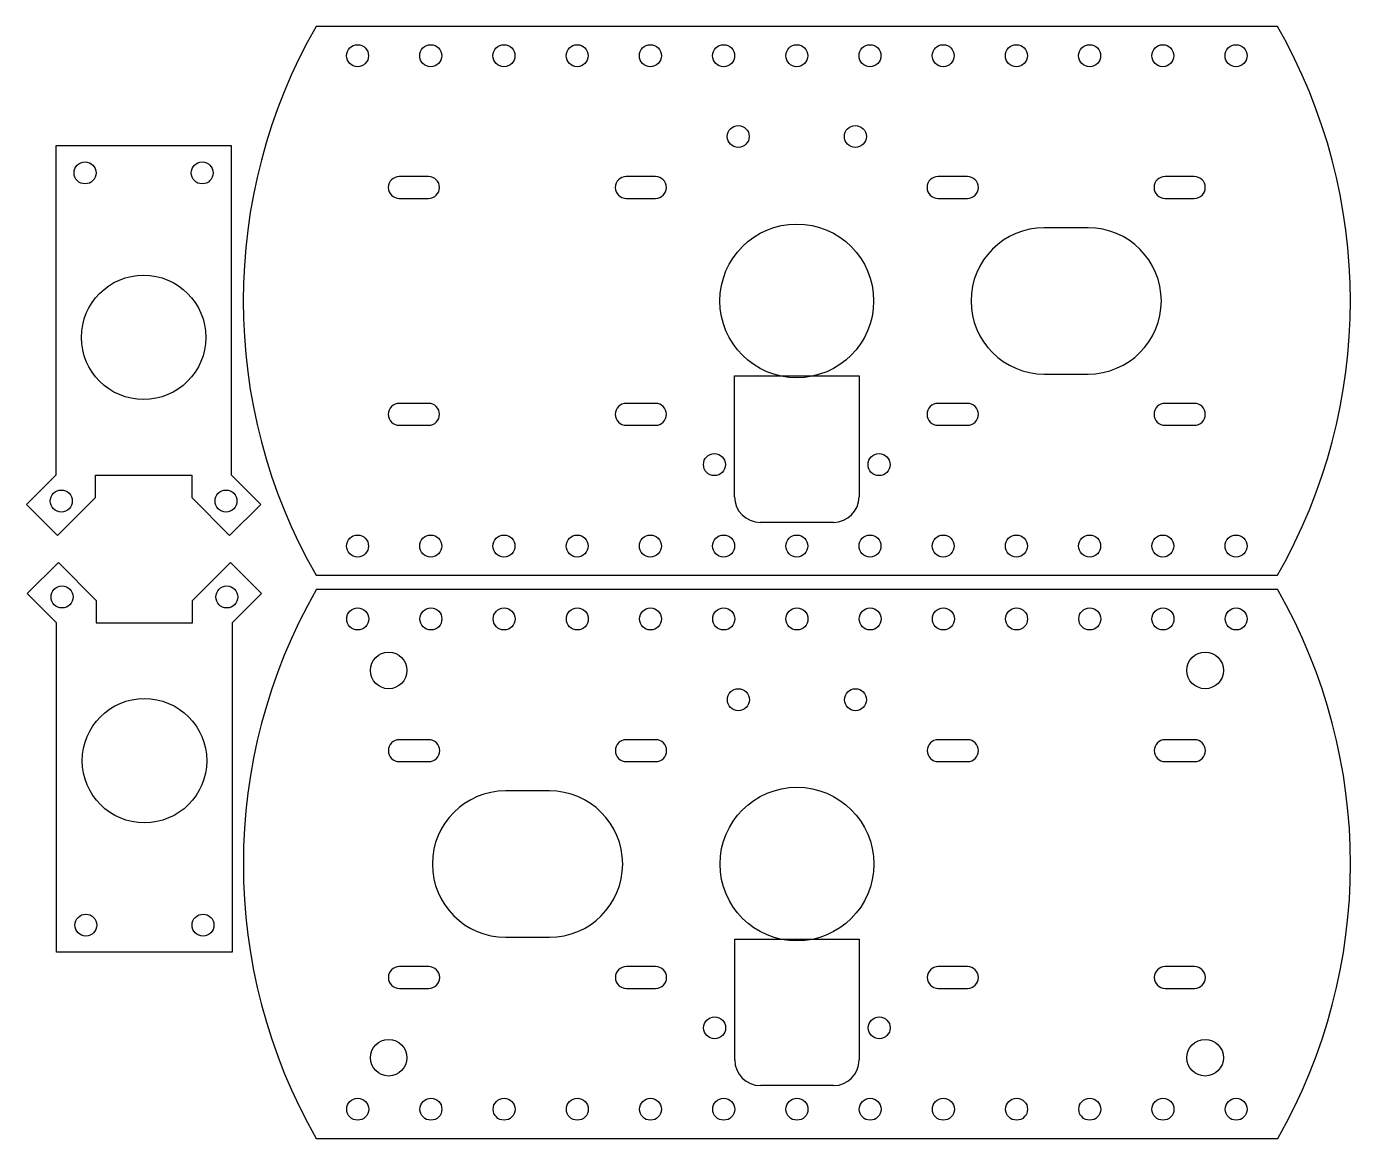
# Model space of a CAD drawing. Extents: x -298 to -117, y -114 to 37.
import ezdxf

# ---------------------------------------------------------------- set-up
doc = ezdxf.new("R2010")
doc.units = 0
doc.header["$MEASUREMENT"] = 0
for name, color, linetype in [('MOTORFRAMEBOTTOM$CONSTRUCT', 18, 'CONTINUOUS'), ('MOTORFRAMEPLATEUPPER$LASER', 18, 'CONTINUOUS'), ('MOTORFRAMETOP$LASERCUT', 18, 'CONTINUOUS')]:
    doc.layers.add(name, color=color, linetype=linetype)

msp = doc.modelspace()

# ---------------------------------------------------------------- linework, layer by layer
at = {"layer": 'MOTORFRAMEBOTTOM$CONSTRUCT'}
for p, q in [((-127.1, -39.46), (-258.44, -39.46)), ((-243.07, -59.96), (-247.07, -59.96)), ((-212.07, -59.96), (-216.07, -59.96)), ((-169.47, -59.96), (-173.47, -59.96)), ((-138.47, -59.96), (-142.47, -59.96)), ((-247.07, -62.96), (-243.07, -62.96)), ((-216.07, -62.96), (-212.07, -62.96)), ((-173.47, -62.96), (-169.47, -62.96)), ((-142.47, -62.96), (-138.47, -62.96)), ((-226.57, -66.96), (-232.57, -66.96)), ((-232.57, -86.96), (-226.57, -86.96)), ((-201.27, -103.72), (-201.27, -87.22)), ((-243.07, -90.96), (-247.07, -90.96)), ((-212.07, -90.96), (-216.07, -90.96)), ((-169.47, -90.96), (-173.47, -90.96)), ((-138.47, -90.96), (-142.47, -90.96)), ((-247.07, -93.96), (-243.07, -93.96)), ((-216.07, -93.96), (-212.07, -93.96)), ((-173.47, -93.96), (-169.47, -93.96)), ((-142.47, -93.96), (-138.47, -93.96)), ((-187.77, -107.22), (-197.77, -107.22)), ((-258.44, -114.46), (-127.1, -114.46))]:
    msp.add_line(p, q, dxfattribs=at)
msp.add_lwpolyline([(-201.27, -87.22), (-184.27, -87.22), (-184.27, -103.72)], dxfattribs=at)
for centre, radius in [((-252.77, -43.46), 1.5), ((-242.77, -43.46), 1.5), ((-232.77, -43.46), 1.5), ((-222.77, -43.46), 1.5), ((-212.77, -43.46), 1.5), ((-202.77, -43.46), 1.5), ((-192.77, -43.46), 1.5), ((-182.77, -43.46), 1.5), ((-172.77, -43.46), 1.5), ((-162.77, -43.46), 1.5), ((-152.77, -43.46), 1.5), ((-142.77, -43.46), 1.5), ((-132.77, -43.46), 1.5), ((-248.54, -50.5), 2.5), ((-137.01, -50.5), 2.5), ((-200.77, -54.5), 1.5), ((-184.77, -54.5), 1.5), ((-192.77, -76.96), 10.5), ((-204.02, -99.34), 1.5), ((-181.53, -99.34), 1.5), ((-248.54, -103.42), 2.5), ((-137.01, -103.42), 2.5), ((-252.77, -110.46), 1.5), ((-242.77, -110.46), 1.5), ((-232.77, -110.46), 1.5), ((-222.77, -110.46), 1.5), ((-212.77, -110.46), 1.5), ((-202.77, -110.46), 1.5), ((-192.77, -110.46), 1.5), ((-182.77, -110.46), 1.5), ((-172.77, -110.46), 1.5), ((-162.77, -110.46), 1.5), ((-152.77, -110.46), 1.5), ((-142.77, -110.46), 1.5), ((-132.77, -110.46), 1.5)]:
    msp.add_circle(centre, radius, dxfattribs=at)
for centre, radius, start, end in [((-192.77, -76.96), 75.62, 150.2718, 209.7282), ((-192.77, -76.96), 75.62, 330.2718, 29.7282), ((-247.07, -61.46), 1.5, 90, 270), ((-243.07, -61.46), 1.5, 270, 90), ((-216.07, -61.46), 1.5, 90, 270), ((-212.07, -61.46), 1.5, 270, 90), ((-173.47, -61.46), 1.5, 90, 270), ((-169.47, -61.46), 1.5, 270, 90), ((-142.47, -61.46), 1.5, 90, 270), ((-138.47, -61.46), 1.5, 270, 90), ((-232.57, -76.96), 10, 90, 270), ((-226.57, -76.96), 10, 270, 90), ((-247.07, -92.46), 1.5, 90, 270), ((-243.07, -92.46), 1.5, 270, 90), ((-216.07, -92.46), 1.5, 90, 270), ((-212.07, -92.46), 1.5, 270, 90), ((-173.47, -92.46), 1.5, 90, 270), ((-169.47, -92.46), 1.5, 270, 90), ((-142.47, -92.46), 1.5, 90, 270), ((-138.47, -92.46), 1.5, 270, 90), ((-197.77, -103.72), 3.5, 180, 270), ((-187.77, -103.72), 3.5, 270, 360)]:
    msp.add_arc(centre, radius, start, end, dxfattribs=at)
at = {"layer": 'MOTORFRAMEPLATEUPPER$LASER'}
for p, q in [((-294.01, -23.81), (-298.01, -27.81)), ((-288.59, -26.87), (-288.59, -23.81)), ((-288.59, -23.81), (-275.43, -23.81)), ((-275.43, -23.81), (-275.43, -26.87)), ((-266.01, -27.81), (-270.01, -23.81)), ((-293.77, -32.05), (-288.59, -26.87)), ((-275.43, -26.87), (-270.26, -32.05)), ((-298.01, -27.81), (-293.77, -32.05)), ((-270.26, -32.05), (-266.01, -27.81)), ((-297.9, -40), (-293.66, -35.76)), ((-293.66, -35.76), (-288.48, -40.93)), ((-275.32, -40.93), (-270.14, -35.76)), ((-270.14, -35.76), (-265.9, -40)), ((-293.9, -44), (-297.9, -40)), ((-288.48, -40.93), (-288.48, -44)), ((-275.32, -44), (-275.32, -40.93)), ((-265.9, -40), (-269.9, -44)), ((-288.48, -44), (-275.32, -44))]:
    msp.add_line(p, q, dxfattribs=at)
for points in [[(-270.01, -23.81), (-270.01, 21.19), (-294.01, 21.19), (-294.01, -23.81)], [(-269.9, -44), (-269.9, -89), (-293.9, -89), (-293.9, -44)]]:
    msp.add_lwpolyline(points, dxfattribs=at)
for centre, radius in [((-290.01, 17.49), 1.5), ((-274.01, 17.49), 1.5), ((-282.01, -4.98), 8.5), ((-293.26, -27.35), 1.5), ((-270.76, -27.35), 1.5), ((-293.15, -40.46), 1.5), ((-270.65, -40.46), 1.5), ((-281.9, -62.83), 8.5), ((-289.9, -85.3), 1.5), ((-273.9, -85.3), 1.5)]:
    msp.add_circle(centre, radius, dxfattribs=at)
at = {"layer": 'MOTORFRAMETOP$LASERCUT'}
for p, q in [((-127.12, 37.5), (-258.46, 37.5)), ((-243.09, 17), (-247.09, 17)), ((-212.09, 17), (-216.09, 17)), ((-169.49, 17), (-173.49, 17)), ((-138.49, 17), (-142.49, 17)), ((-247.09, 14), (-243.09, 14)), ((-216.09, 14), (-212.09, 14)), ((-173.49, 14), (-169.49, 14)), ((-142.49, 14), (-138.49, 14)), ((-152.99, 10), (-158.99, 10)), ((-201.29, -26.76), (-201.29, -10.26)), ((-158.99, -10), (-152.99, -10)), ((-243.09, -14), (-247.09, -14)), ((-212.09, -14), (-216.09, -14)), ((-169.49, -14), (-173.49, -14)), ((-138.49, -14), (-142.49, -14)), ((-247.09, -17), (-243.09, -17)), ((-216.09, -17), (-212.09, -17)), ((-173.49, -17), (-169.49, -17)), ((-142.49, -17), (-138.49, -17)), ((-187.79, -30.26), (-197.79, -30.26)), ((-258.46, -37.5), (-127.12, -37.5))]:
    msp.add_line(p, q, dxfattribs=at)
msp.add_lwpolyline([(-201.29, -10.26), (-184.29, -10.26), (-184.29, -26.76)], dxfattribs=at)
for centre, radius in [((-252.79, 33.5), 1.5), ((-242.79, 33.5), 1.5), ((-232.79, 33.5), 1.5), ((-222.79, 33.5), 1.5), ((-212.79, 33.5), 1.5), ((-202.79, 33.5), 1.5), ((-192.79, 33.5), 1.5), ((-182.79, 33.5), 1.5), ((-172.79, 33.5), 1.5), ((-162.79, 33.5), 1.5), ((-152.79, 33.5), 1.5), ((-142.79, 33.5), 1.5), ((-132.79, 33.5), 1.5), ((-200.79, 22.47), 1.5), ((-184.79, 22.47), 1.5), ((-192.79, 0), 10.5), ((-204.04, -22.37), 1.5), ((-181.55, -22.37), 1.5), ((-252.79, -33.5), 1.5), ((-242.79, -33.5), 1.5), ((-232.79, -33.5), 1.5), ((-222.79, -33.5), 1.5), ((-212.79, -33.5), 1.5), ((-202.79, -33.5), 1.5), ((-192.79, -33.5), 1.5), ((-182.79, -33.5), 1.5), ((-172.79, -33.5), 1.5), ((-162.79, -33.5), 1.5), ((-152.79, -33.5), 1.5), ((-142.79, -33.5), 1.5), ((-132.79, -33.5), 1.5)]:
    msp.add_circle(centre, radius, dxfattribs=at)
for centre, radius, start, end in [((-192.79, 0), 75.62, 150.2718, 209.7282), ((-192.79, 0), 75.62, 330.2718, 29.7282), ((-247.09, 15.5), 1.5, 90, 270), ((-243.09, 15.5), 1.5, 270, 90), ((-216.09, 15.5), 1.5, 90, 270), ((-212.09, 15.5), 1.5, 270, 90), ((-173.49, 15.5), 1.5, 90, 270), ((-169.49, 15.5), 1.5, 270, 90), ((-142.49, 15.5), 1.5, 90, 270), ((-138.49, 15.5), 1.5, 270, 90), ((-158.99, 0), 10, 90, 270), ((-152.99, 0), 10, 270, 90), ((-247.09, -15.5), 1.5, 90, 270), ((-243.09, -15.5), 1.5, 270, 90), ((-216.09, -15.5), 1.5, 90, 270), ((-212.09, -15.5), 1.5, 270, 90), ((-173.49, -15.5), 1.5, 90, 270), ((-169.49, -15.5), 1.5, 270, 90), ((-142.49, -15.5), 1.5, 90, 270), ((-138.49, -15.5), 1.5, 270, 90), ((-197.79, -26.76), 3.5, 180, 270), ((-187.79, -26.76), 3.5, 270, 0)]:
    msp.add_arc(centre, radius, start, end, dxfattribs=at)

doc.saveas('drawing.dxf')
